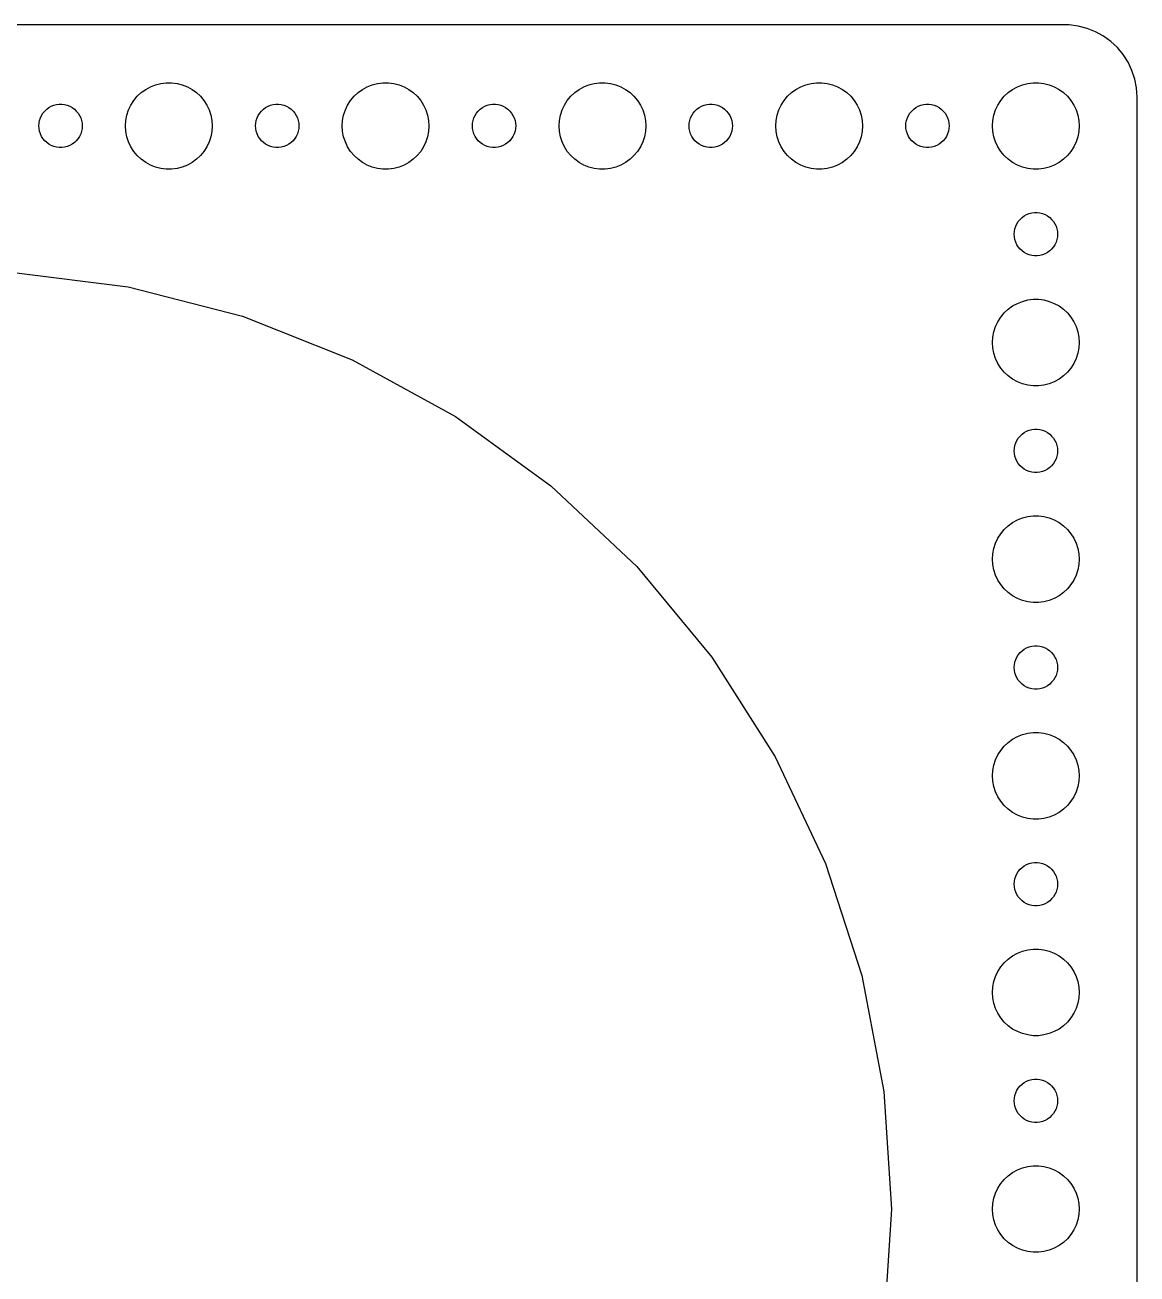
# Model space of a CAD drawing. Header units: metres. Extents: x -352 to 352, y -82 to 82.
# Drawn here: x 275 to 352, y -4.5 to 82 of the extents above; entities that cross this region are included whole.
import ezdxf

# ---------------------------------------------------------------- set-up
doc = ezdxf.new("R2010")
doc.units = ezdxf.units.M

msp = doc.modelspace()

# ---------------------------------------------------------------- linework, layer by layer
for p, q in [((347.314, 81.9901), (-347.314, 81.9901)), ((347.937, 81.9114), (347.314, 81.9901)), ((348.545, 81.7553), (347.937, 81.9114)), ((349.129, 81.5241), (348.545, 81.7553)), ((349.679, 81.2216), (349.129, 81.5241)), ((350.187, 80.8526), (349.679, 81.2216)), ((350.645, 80.4227), (350.187, 80.8526)), ((351.045, 79.9389), (350.645, 80.4227)), ((351.382, 79.4088), (351.045, 79.9389)), ((351.649, 78.8406), (351.382, 79.4088)), ((351.843, 78.2434), (351.649, 78.8406)), ((283.723, 77.7145), (284.073, 77.8532)), ((284.073, 77.8532), (284.438, 77.9469)), ((284.438, 77.9469), (284.812, 77.9941)), ((284.812, 77.9941), (285.188, 77.9941)), ((285.188, 77.9941), (285.562, 77.9469)), ((285.562, 77.9469), (285.927, 77.8532)), ((285.927, 77.8532), (286.277, 77.7145)), ((298.723, 77.7145), (299.073, 77.8532)), ((299.073, 77.8532), (299.438, 77.9469)), ((299.438, 77.9469), (299.812, 77.9941)), ((299.812, 77.9941), (300.188, 77.9941)), ((300.188, 77.9941), (300.562, 77.9469)), ((300.562, 77.9469), (300.927, 77.8532)), ((300.927, 77.8532), (301.277, 77.7145)), ((313.723, 77.7145), (314.073, 77.8532)), ((314.073, 77.8532), (314.438, 77.9469)), ((314.438, 77.9469), (314.812, 77.9941)), ((314.812, 77.9941), (315.188, 77.9941)), ((315.188, 77.9941), (315.562, 77.9469)), ((315.562, 77.9469), (315.927, 77.8532)), ((315.927, 77.8532), (316.277, 77.7145)), ((328.723, 77.7145), (329.073, 77.8532)), ((329.073, 77.8532), (329.438, 77.9469)), ((329.438, 77.9469), (329.812, 77.9941)), ((329.812, 77.9941), (330.188, 77.9941)), ((330.188, 77.9941), (330.562, 77.9469)), ((330.562, 77.9469), (330.927, 77.8532)), ((330.927, 77.8532), (331.277, 77.7145)), ((343.723, 77.7145), (344.073, 77.8532)), ((344.073, 77.8532), (344.438, 77.9469)), ((344.438, 77.9469), (344.812, 77.9941)), ((344.812, 77.9941), (345.188, 77.9941)), ((345.188, 77.9941), (345.562, 77.9469)), ((345.562, 77.9469), (345.927, 77.8532)), ((345.927, 77.8532), (346.277, 77.7145)), ((351.961, 77.6267), (351.843, 78.2434)), ((282.573, 76.7634), (282.813, 77.0536)), ((282.813, 77.0536), (283.088, 77.3115)), ((283.088, 77.3115), (283.393, 77.533)), ((283.393, 77.533), (283.723, 77.7145)), ((286.277, 77.7145), (286.607, 77.533)), ((286.607, 77.533), (286.912, 77.3115)), ((286.912, 77.3115), (287.187, 77.0536)), ((287.187, 77.0536), (287.427, 76.7634)), ((297.573, 76.7634), (297.813, 77.0536)), ((297.813, 77.0536), (298.088, 77.3115)), ((298.088, 77.3115), (298.393, 77.533)), ((298.393, 77.533), (298.723, 77.7145)), ((301.277, 77.7145), (301.607, 77.533)), ((301.607, 77.533), (301.912, 77.3115)), ((301.912, 77.3115), (302.187, 77.0536)), ((302.187, 77.0536), (302.427, 76.7634)), ((312.573, 76.7634), (312.813, 77.0536)), ((312.813, 77.0536), (313.088, 77.3115)), ((313.088, 77.3115), (313.393, 77.533)), ((313.393, 77.533), (313.723, 77.7145)), ((316.277, 77.7145), (316.607, 77.533)), ((316.607, 77.533), (316.912, 77.3115)), ((316.912, 77.3115), (317.187, 77.0536)), ((317.187, 77.0536), (317.427, 76.7634)), ((327.573, 76.7634), (327.813, 77.0536)), ((327.813, 77.0536), (328.088, 77.3115)), ((328.088, 77.3115), (328.393, 77.533)), ((328.393, 77.533), (328.723, 77.7145)), ((331.277, 77.7145), (331.607, 77.533)), ((331.607, 77.533), (331.912, 77.3115)), ((331.912, 77.3115), (332.187, 77.0536)), ((332.187, 77.0536), (332.427, 76.7634)), ((342.573, 76.7634), (342.813, 77.0536)), ((342.813, 77.0536), (343.088, 77.3115)), ((343.088, 77.3115), (343.393, 77.533)), ((343.393, 77.533), (343.723, 77.7145)), ((346.277, 77.7145), (346.607, 77.533)), ((346.607, 77.533), (346.912, 77.3115)), ((346.912, 77.3115), (347.187, 77.0536)), ((347.187, 77.0536), (347.427, 76.7634)), ((352, 77), (351.961, 77.6267)), ((352, -77), (352, 77)), ((276.407, 76.0268), (276.544, 76.1558)), ((276.544, 76.1558), (276.696, 76.2665)), ((276.696, 76.2665), (276.861, 76.3572)), ((276.861, 76.3572), (277.036, 76.4266)), ((277.036, 76.4266), (277.219, 76.4734)), ((277.219, 76.4734), (277.406, 76.497)), ((277.406, 76.497), (277.594, 76.497)), ((277.594, 76.497), (277.781, 76.4734)), ((277.781, 76.4734), (277.964, 76.4266)), ((277.964, 76.4266), (278.139, 76.3572)), ((278.139, 76.3572), (278.304, 76.2665)), ((278.304, 76.2665), (278.456, 76.1558)), ((278.456, 76.1558), (278.593, 76.0268)), ((282.211, 76.1044), (282.371, 76.4453)), ((282.371, 76.4453), (282.573, 76.7634)), ((287.427, 76.7634), (287.629, 76.4453)), ((287.629, 76.4453), (287.789, 76.1044)), ((291.407, 76.0268), (291.544, 76.1558)), ((291.544, 76.1558), (291.696, 76.2665)), ((291.696, 76.2665), (291.861, 76.3572)), ((291.861, 76.3572), (292.036, 76.4266)), ((292.036, 76.4266), (292.219, 76.4734)), ((292.219, 76.4734), (292.406, 76.497)), ((292.406, 76.497), (292.594, 76.497)), ((292.594, 76.497), (292.781, 76.4734)), ((292.781, 76.4734), (292.964, 76.4266)), ((292.964, 76.4266), (293.139, 76.3572)), ((293.139, 76.3572), (293.304, 76.2665)), ((293.304, 76.2665), (293.456, 76.1558)), ((293.456, 76.1558), (293.593, 76.0268)), ((297.211, 76.1044), (297.371, 76.4453)), ((297.371, 76.4453), (297.573, 76.7634)), ((302.427, 76.7634), (302.629, 76.4453)), ((302.629, 76.4453), (302.789, 76.1044)), ((306.407, 76.0268), (306.544, 76.1558)), ((306.544, 76.1558), (306.696, 76.2665)), ((306.696, 76.2665), (306.861, 76.3572)), ((306.861, 76.3572), (307.036, 76.4266)), ((307.036, 76.4266), (307.219, 76.4734)), ((307.219, 76.4734), (307.406, 76.497)), ((307.406, 76.497), (307.594, 76.497)), ((307.594, 76.497), (307.781, 76.4734)), ((307.781, 76.4734), (307.964, 76.4266)), ((307.964, 76.4266), (308.139, 76.3572)), ((308.139, 76.3572), (308.304, 76.2665)), ((308.304, 76.2665), (308.456, 76.1558)), ((308.456, 76.1558), (308.593, 76.0268)), ((312.211, 76.1044), (312.371, 76.4453)), ((312.371, 76.4453), (312.573, 76.7634)), ((317.427, 76.7634), (317.629, 76.4453)), ((317.629, 76.4453), (317.789, 76.1044)), ((321.407, 76.0268), (321.544, 76.1558)), ((321.544, 76.1558), (321.696, 76.2665)), ((321.696, 76.2665), (321.861, 76.3572)), ((321.861, 76.3572), (322.036, 76.4266)), ((322.036, 76.4266), (322.219, 76.4734)), ((322.219, 76.4734), (322.406, 76.497)), ((322.406, 76.497), (322.594, 76.497)), ((322.594, 76.497), (322.781, 76.4734)), ((322.781, 76.4734), (322.964, 76.4266)), ((322.964, 76.4266), (323.139, 76.3572)), ((323.139, 76.3572), (323.304, 76.2665)), ((323.304, 76.2665), (323.456, 76.1558)), ((323.456, 76.1558), (323.593, 76.0268)), ((327.211, 76.1044), (327.371, 76.4453)), ((327.371, 76.4453), (327.573, 76.7634)), ((332.427, 76.7634), (332.629, 76.4453)), ((332.629, 76.4453), (332.789, 76.1044)), ((336.407, 76.0268), (336.544, 76.1558)), ((336.544, 76.1558), (336.696, 76.2665)), ((336.696, 76.2665), (336.861, 76.3572)), ((336.861, 76.3572), (337.036, 76.4266)), ((337.036, 76.4266), (337.219, 76.4734)), ((337.219, 76.4734), (337.406, 76.497)), ((337.406, 76.497), (337.594, 76.497)), ((337.594, 76.497), (337.781, 76.4734)), ((337.781, 76.4734), (337.964, 76.4266)), ((337.964, 76.4266), (338.139, 76.3572)), ((338.139, 76.3572), (338.304, 76.2665)), ((338.304, 76.2665), (338.456, 76.1558)), ((338.456, 76.1558), (338.593, 76.0268)), ((342.211, 76.1044), (342.371, 76.4453)), ((342.371, 76.4453), (342.573, 76.7634)), ((347.427, 76.7634), (347.629, 76.4453)), ((347.629, 76.4453), (347.789, 76.1044)), ((276.012, 75.188), (276.047, 75.373)), ((276.047, 75.373), (276.105, 75.5522)), ((276.105, 75.5522), (276.186, 75.7226)), ((276.186, 75.7226), (276.286, 75.8817)), ((276.286, 75.8817), (276.407, 76.0268)), ((278.593, 76.0268), (278.714, 75.8817)), ((278.714, 75.8817), (278.814, 75.7226)), ((278.814, 75.7226), (278.895, 75.5522)), ((278.895, 75.5522), (278.953, 75.373)), ((278.953, 75.373), (278.988, 75.188)), ((282, 75), (282.024, 75.376)), ((282.024, 75.376), (282.094, 75.7461)), ((282.094, 75.7461), (282.211, 76.1044)), ((287.789, 76.1044), (287.906, 75.7461)), ((287.906, 75.7461), (287.976, 75.376)), ((287.976, 75.376), (288, 75)), ((291.012, 75.188), (291.047, 75.373)), ((291.047, 75.373), (291.105, 75.5522)), ((291.105, 75.5522), (291.186, 75.7226)), ((291.186, 75.7226), (291.286, 75.8817)), ((291.286, 75.8817), (291.407, 76.0268)), ((293.593, 76.0268), (293.714, 75.8817)), ((293.714, 75.8817), (293.814, 75.7226)), ((293.814, 75.7226), (293.895, 75.5522)), ((293.895, 75.5522), (293.953, 75.373)), ((293.953, 75.373), (293.988, 75.188)), ((297, 75), (297.024, 75.376)), ((297.024, 75.376), (297.094, 75.7461)), ((297.094, 75.7461), (297.211, 76.1044)), ((302.789, 76.1044), (302.906, 75.7461)), ((302.906, 75.7461), (302.976, 75.376)), ((302.976, 75.376), (303, 75)), ((306.012, 75.188), (306.047, 75.373)), ((306.047, 75.373), (306.105, 75.5522)), ((306.105, 75.5522), (306.186, 75.7226)), ((306.186, 75.7226), (306.286, 75.8817)), ((306.286, 75.8817), (306.407, 76.0268)), ((308.593, 76.0268), (308.714, 75.8817)), ((308.714, 75.8817), (308.814, 75.7226)), ((308.814, 75.7226), (308.895, 75.5522)), ((308.895, 75.5522), (308.953, 75.373)), ((308.953, 75.373), (308.988, 75.188)), ((312, 75), (312.024, 75.376)), ((312.024, 75.376), (312.094, 75.7461)), ((312.094, 75.7461), (312.211, 76.1044)), ((317.789, 76.1044), (317.906, 75.7461)), ((317.906, 75.7461), (317.976, 75.376)), ((317.976, 75.376), (318, 75)), ((321.012, 75.188), (321.047, 75.373)), ((321.047, 75.373), (321.105, 75.5522)), ((321.105, 75.5522), (321.186, 75.7226)), ((321.186, 75.7226), (321.286, 75.8817)), ((321.286, 75.8817), (321.407, 76.0268)), ((323.593, 76.0268), (323.714, 75.8817)), ((323.714, 75.8817), (323.814, 75.7226)), ((323.814, 75.7226), (323.895, 75.5522)), ((323.895, 75.5522), (323.953, 75.373)), ((323.953, 75.373), (323.988, 75.188)), ((327, 75), (327.024, 75.376)), ((327.024, 75.376), (327.094, 75.7461)), ((327.094, 75.7461), (327.211, 76.1044)), ((332.789, 76.1044), (332.906, 75.7461)), ((332.906, 75.7461), (332.976, 75.376)), ((332.976, 75.376), (333, 75)), ((336.012, 75.188), (336.047, 75.373)), ((336.047, 75.373), (336.105, 75.5522)), ((336.105, 75.5522), (336.186, 75.7226)), ((336.186, 75.7226), (336.286, 75.8817)), ((336.286, 75.8817), (336.407, 76.0268)), ((338.593, 76.0268), (338.714, 75.8817)), ((338.714, 75.8817), (338.814, 75.7226)), ((338.814, 75.7226), (338.895, 75.5522)), ((338.895, 75.5522), (338.953, 75.373)), ((338.953, 75.373), (338.988, 75.188)), ((342, 75), (342.024, 75.376)), ((342.024, 75.376), (342.094, 75.7461)), ((342.094, 75.7461), (342.211, 76.1044)), ((347.789, 76.1044), (347.906, 75.7461)), ((347.906, 75.7461), (347.976, 75.376)), ((347.976, 75.376), (348, 75)), ((276, 75), (276.012, 75.188)), ((276.012, 74.812), (276, 75)), ((276.047, 74.627), (276.012, 74.812)), ((276.105, 74.4478), (276.047, 74.627)), ((276.186, 74.2774), (276.105, 74.4478)), ((278.895, 74.4478), (278.814, 74.2774)), ((278.953, 74.627), (278.895, 74.4478)), ((278.988, 74.812), (278.953, 74.627)), ((278.988, 75.188), (279, 75)), ((279, 75), (278.988, 74.812)), ((282.024, 74.624), (282, 75)), ((282.094, 74.2539), (282.024, 74.624)), ((287.976, 74.624), (287.906, 74.2539)), ((288, 75), (287.976, 74.624)), ((291, 75), (291.012, 75.188)), ((291.012, 74.812), (291, 75)), ((291.047, 74.627), (291.012, 74.812)), ((291.105, 74.4478), (291.047, 74.627)), ((291.186, 74.2774), (291.105, 74.4478)), ((293.895, 74.4478), (293.814, 74.2774)), ((293.953, 74.627), (293.895, 74.4478)), ((293.988, 74.812), (293.953, 74.627)), ((293.988, 75.188), (294, 75)), ((294, 75), (293.988, 74.812)), ((297.024, 74.624), (297, 75)), ((297.094, 74.2539), (297.024, 74.624)), ((302.976, 74.624), (302.906, 74.2539)), ((303, 75), (302.976, 74.624)), ((306, 75), (306.012, 75.188)), ((306.012, 74.812), (306, 75)), ((306.047, 74.627), (306.012, 74.812)), ((306.105, 74.4478), (306.047, 74.627)), ((306.186, 74.2774), (306.105, 74.4478)), ((308.895, 74.4478), (308.814, 74.2774)), ((308.953, 74.627), (308.895, 74.4478)), ((308.988, 74.812), (308.953, 74.627)), ((308.988, 75.188), (309, 75)), ((309, 75), (308.988, 74.812)), ((312.024, 74.624), (312, 75)), ((312.094, 74.2539), (312.024, 74.624)), ((317.976, 74.624), (317.906, 74.2539)), ((318, 75), (317.976, 74.624)), ((321, 75), (321.012, 75.188)), ((321.012, 74.812), (321, 75)), ((321.047, 74.627), (321.012, 74.812)), ((321.105, 74.4478), (321.047, 74.627)), ((321.186, 74.2774), (321.105, 74.4478)), ((323.895, 74.4478), (323.814, 74.2774)), ((323.953, 74.627), (323.895, 74.4478)), ((323.988, 74.812), (323.953, 74.627)), ((323.988, 75.188), (324, 75)), ((324, 75), (323.988, 74.812)), ((327.024, 74.624), (327, 75)), ((327.094, 74.2539), (327.024, 74.624)), ((332.976, 74.624), (332.906, 74.2539)), ((333, 75), (332.976, 74.624)), ((336, 75), (336.012, 75.188)), ((336.012, 74.812), (336, 75)), ((336.047, 74.627), (336.012, 74.812)), ((336.105, 74.4478), (336.047, 74.627)), ((336.186, 74.2774), (336.105, 74.4478)), ((338.895, 74.4478), (338.814, 74.2774)), ((338.953, 74.627), (338.895, 74.4478)), ((338.988, 74.812), (338.953, 74.627)), ((338.988, 75.188), (339, 75)), ((339, 75), (338.988, 74.812)), ((342.024, 74.624), (342, 75)), ((342.094, 74.2539), (342.024, 74.624)), ((347.976, 74.624), (347.906, 74.2539)), ((348, 75), (347.976, 74.624)), ((276.286, 74.1183), (276.186, 74.2774)), ((276.407, 73.9732), (276.286, 74.1183)), ((276.544, 73.8442), (276.407, 73.9732)), ((276.696, 73.7335), (276.544, 73.8442)), ((276.861, 73.6428), (276.696, 73.7335)), ((277.036, 73.5734), (276.861, 73.6428)), ((277.219, 73.5266), (277.036, 73.5734)), ((277.406, 73.503), (277.219, 73.5266)), ((277.781, 73.5266), (277.594, 73.503)), ((277.964, 73.5734), (277.781, 73.5266)), ((278.139, 73.6428), (277.964, 73.5734)), ((278.304, 73.7335), (278.139, 73.6428)), ((278.456, 73.8442), (278.304, 73.7335)), ((278.593, 73.9732), (278.456, 73.8442)), ((278.714, 74.1183), (278.593, 73.9732)), ((278.814, 74.2774), (278.714, 74.1183)), ((282.211, 73.8956), (282.094, 74.2539)), ((282.371, 73.5547), (282.211, 73.8956)), ((282.573, 73.2366), (282.371, 73.5547)), ((287.629, 73.5547), (287.427, 73.2366)), ((287.789, 73.8956), (287.629, 73.5547)), ((287.906, 74.2539), (287.789, 73.8956)), ((291.286, 74.1183), (291.186, 74.2774)), ((291.407, 73.9732), (291.286, 74.1183)), ((291.544, 73.8442), (291.407, 73.9732)), ((291.696, 73.7335), (291.544, 73.8442)), ((291.861, 73.6428), (291.696, 73.7335)), ((292.036, 73.5734), (291.861, 73.6428)), ((292.219, 73.5266), (292.036, 73.5734)), ((292.406, 73.503), (292.219, 73.5266)), ((292.781, 73.5266), (292.594, 73.503)), ((292.964, 73.5734), (292.781, 73.5266)), ((293.139, 73.6428), (292.964, 73.5734)), ((293.304, 73.7335), (293.139, 73.6428)), ((293.456, 73.8442), (293.304, 73.7335)), ((293.593, 73.9732), (293.456, 73.8442)), ((293.714, 74.1183), (293.593, 73.9732)), ((293.814, 74.2774), (293.714, 74.1183)), ((297.211, 73.8956), (297.094, 74.2539)), ((297.371, 73.5547), (297.211, 73.8956)), ((297.573, 73.2366), (297.371, 73.5547)), ((302.629, 73.5547), (302.427, 73.2366)), ((302.789, 73.8956), (302.629, 73.5547)), ((302.906, 74.2539), (302.789, 73.8956)), ((306.286, 74.1183), (306.186, 74.2774)), ((306.407, 73.9732), (306.286, 74.1183)), ((306.544, 73.8442), (306.407, 73.9732)), ((306.696, 73.7335), (306.544, 73.8442)), ((306.861, 73.6428), (306.696, 73.7335)), ((307.036, 73.5734), (306.861, 73.6428)), ((307.219, 73.5266), (307.036, 73.5734)), ((307.406, 73.503), (307.219, 73.5266)), ((307.781, 73.5266), (307.594, 73.503)), ((307.964, 73.5734), (307.781, 73.5266)), ((308.139, 73.6428), (307.964, 73.5734)), ((308.304, 73.7335), (308.139, 73.6428)), ((308.456, 73.8442), (308.304, 73.7335)), ((308.593, 73.9732), (308.456, 73.8442)), ((308.714, 74.1183), (308.593, 73.9732)), ((308.814, 74.2774), (308.714, 74.1183)), ((312.211, 73.8956), (312.094, 74.2539)), ((312.371, 73.5547), (312.211, 73.8956)), ((312.573, 73.2366), (312.371, 73.5547)), ((317.629, 73.5547), (317.427, 73.2366)), ((317.789, 73.8956), (317.629, 73.5547)), ((317.906, 74.2539), (317.789, 73.8956)), ((321.286, 74.1183), (321.186, 74.2774)), ((321.407, 73.9732), (321.286, 74.1183)), ((321.544, 73.8442), (321.407, 73.9732)), ((321.696, 73.7335), (321.544, 73.8442)), ((321.861, 73.6428), (321.696, 73.7335)), ((322.036, 73.5734), (321.861, 73.6428)), ((322.219, 73.5266), (322.036, 73.5734)), ((322.406, 73.503), (322.219, 73.5266)), ((322.781, 73.5266), (322.594, 73.503)), ((322.964, 73.5734), (322.781, 73.5266)), ((323.139, 73.6428), (322.964, 73.5734)), ((323.304, 73.7335), (323.139, 73.6428)), ((323.456, 73.8442), (323.304, 73.7335)), ((323.593, 73.9732), (323.456, 73.8442)), ((323.714, 74.1183), (323.593, 73.9732)), ((323.814, 74.2774), (323.714, 74.1183)), ((327.211, 73.8956), (327.094, 74.2539)), ((327.371, 73.5547), (327.211, 73.8956)), ((327.573, 73.2366), (327.371, 73.5547)), ((332.629, 73.5547), (332.427, 73.2366)), ((332.789, 73.8956), (332.629, 73.5547)), ((332.906, 74.2539), (332.789, 73.8956)), ((336.286, 74.1183), (336.186, 74.2774)), ((336.407, 73.9732), (336.286, 74.1183)), ((336.544, 73.8442), (336.407, 73.9732)), ((336.696, 73.7335), (336.544, 73.8442)), ((336.861, 73.6428), (336.696, 73.7335)), ((337.036, 73.5734), (336.861, 73.6428)), ((337.219, 73.5266), (337.036, 73.5734)), ((337.406, 73.503), (337.219, 73.5266)), ((337.781, 73.5266), (337.594, 73.503)), ((337.964, 73.5734), (337.781, 73.5266)), ((338.139, 73.6428), (337.964, 73.5734)), ((338.304, 73.7335), (338.139, 73.6428)), ((338.456, 73.8442), (338.304, 73.7335)), ((338.593, 73.9732), (338.456, 73.8442)), ((338.714, 74.1183), (338.593, 73.9732)), ((338.814, 74.2774), (338.714, 74.1183)), ((342.211, 73.8956), (342.094, 74.2539)), ((342.371, 73.5547), (342.211, 73.8956)), ((342.573, 73.2366), (342.371, 73.5547)), ((347.629, 73.5547), (347.427, 73.2366)), ((347.789, 73.8956), (347.629, 73.5547)), ((347.906, 74.2539), (347.789, 73.8956)), ((277.594, 73.503), (277.406, 73.503)), ((282.813, 72.9464), (282.573, 73.2366)), ((283.088, 72.6885), (282.813, 72.9464)), ((283.393, 72.467), (283.088, 72.6885)), ((286.912, 72.6885), (286.607, 72.467)), ((287.187, 72.9464), (286.912, 72.6885)), ((287.427, 73.2366), (287.187, 72.9464)), ((292.594, 73.503), (292.406, 73.503)), ((297.813, 72.9464), (297.573, 73.2366)), ((298.088, 72.6885), (297.813, 72.9464)), ((298.393, 72.467), (298.088, 72.6885)), ((301.912, 72.6885), (301.607, 72.467)), ((302.187, 72.9464), (301.912, 72.6885)), ((302.427, 73.2366), (302.187, 72.9464)), ((307.594, 73.503), (307.406, 73.503)), ((312.813, 72.9464), (312.573, 73.2366)), ((313.088, 72.6885), (312.813, 72.9464)), ((313.393, 72.467), (313.088, 72.6885)), ((316.912, 72.6885), (316.607, 72.467)), ((317.187, 72.9464), (316.912, 72.6885)), ((317.427, 73.2366), (317.187, 72.9464)), ((322.594, 73.503), (322.406, 73.503)), ((327.813, 72.9464), (327.573, 73.2366)), ((328.088, 72.6885), (327.813, 72.9464)), ((328.393, 72.467), (328.088, 72.6885)), ((331.912, 72.6885), (331.607, 72.467)), ((332.187, 72.9464), (331.912, 72.6885)), ((332.427, 73.2366), (332.187, 72.9464)), ((337.594, 73.503), (337.406, 73.503)), ((342.813, 72.9464), (342.573, 73.2366)), ((343.088, 72.6885), (342.813, 72.9464)), ((343.393, 72.467), (343.088, 72.6885)), ((346.912, 72.6885), (346.607, 72.467)), ((347.187, 72.9464), (346.912, 72.6885)), ((347.427, 73.2366), (347.187, 72.9464)), ((283.723, 72.2855), (283.393, 72.467)), ((284.073, 72.1468), (283.723, 72.2855)), ((284.438, 72.0531), (284.073, 72.1468)), ((284.812, 72.0059), (284.438, 72.0531)), ((285.188, 72.0059), (284.812, 72.0059)), ((285.562, 72.0531), (285.188, 72.0059)), ((285.927, 72.1468), (285.562, 72.0531)), ((286.277, 72.2855), (285.927, 72.1468)), ((286.607, 72.467), (286.277, 72.2855)), ((298.723, 72.2855), (298.393, 72.467)), ((299.073, 72.1468), (298.723, 72.2855)), ((299.438, 72.0531), (299.073, 72.1468)), ((299.812, 72.0059), (299.438, 72.0531)), ((300.188, 72.0059), (299.812, 72.0059)), ((300.562, 72.0531), (300.188, 72.0059)), ((300.927, 72.1468), (300.562, 72.0531)), ((301.277, 72.2855), (300.927, 72.1468)), ((301.607, 72.467), (301.277, 72.2855)), ((313.723, 72.2855), (313.393, 72.467)), ((314.073, 72.1468), (313.723, 72.2855)), ((314.438, 72.0531), (314.073, 72.1468)), ((314.812, 72.0059), (314.438, 72.0531)), ((315.188, 72.0059), (314.812, 72.0059)), ((315.562, 72.0531), (315.188, 72.0059)), ((315.927, 72.1468), (315.562, 72.0531)), ((316.277, 72.2855), (315.927, 72.1468)), ((316.607, 72.467), (316.277, 72.2855)), ((328.723, 72.2855), (328.393, 72.467)), ((329.073, 72.1468), (328.723, 72.2855)), ((329.438, 72.0531), (329.073, 72.1468)), ((329.812, 72.0059), (329.438, 72.0531)), ((330.188, 72.0059), (329.812, 72.0059)), ((330.562, 72.0531), (330.188, 72.0059)), ((330.927, 72.1468), (330.562, 72.0531)), ((331.277, 72.2855), (330.927, 72.1468)), ((331.607, 72.467), (331.277, 72.2855)), ((343.723, 72.2855), (343.393, 72.467)), ((344.073, 72.1468), (343.723, 72.2855)), ((344.438, 72.0531), (344.073, 72.1468)), ((344.812, 72.0059), (344.438, 72.0531)), ((345.188, 72.0059), (344.812, 72.0059)), ((345.562, 72.0531), (345.188, 72.0059)), ((345.927, 72.1468), (345.562, 72.0531)), ((346.277, 72.2855), (345.927, 72.1468)), ((346.607, 72.467), (346.277, 72.2855)), ((343.686, 68.2226), (343.786, 68.3817)), ((343.786, 68.3817), (343.907, 68.5268)), ((343.907, 68.5268), (344.044, 68.6558)), ((344.044, 68.6558), (344.196, 68.7665)), ((344.196, 68.7665), (344.361, 68.8572)), ((344.361, 68.8572), (344.536, 68.9266)), ((344.536, 68.9266), (344.719, 68.9734)), ((344.719, 68.9734), (344.906, 68.997)), ((344.906, 68.997), (345.094, 68.997)), ((345.094, 68.997), (345.281, 68.9734)), ((345.281, 68.9734), (345.464, 68.9266)), ((345.464, 68.9266), (345.639, 68.8572)), ((345.639, 68.8572), (345.804, 68.7665)), ((345.804, 68.7665), (345.956, 68.6558)), ((345.956, 68.6558), (346.093, 68.5268)), ((346.093, 68.5268), (346.214, 68.3817)), ((346.214, 68.3817), (346.314, 68.2226)), ((343.5, 67.5), (343.512, 67.688)), ((343.512, 67.312), (343.5, 67.5)), ((343.512, 67.688), (343.547, 67.873)), ((343.547, 67.873), (343.605, 68.0522)), ((343.605, 68.0522), (343.686, 68.2226)), ((346.314, 68.2226), (346.395, 68.0522)), ((346.395, 68.0522), (346.453, 67.873)), ((346.453, 67.873), (346.488, 67.688)), ((346.488, 67.688), (346.5, 67.5)), ((346.5, 67.5), (346.488, 67.312)), ((343.547, 67.127), (343.512, 67.312)), ((343.605, 66.9478), (343.547, 67.127)), ((343.686, 66.7774), (343.605, 66.9478)), ((343.786, 66.6183), (343.686, 66.7774)), ((343.907, 66.4732), (343.786, 66.6183)), ((346.214, 66.6183), (346.093, 66.4732)), ((346.314, 66.7774), (346.214, 66.6183)), ((346.395, 66.9478), (346.314, 66.7774)), ((346.453, 67.127), (346.395, 66.9478)), ((346.488, 67.312), (346.453, 67.127)), ((344.044, 66.3442), (343.907, 66.4732)), ((344.196, 66.2335), (344.044, 66.3442)), ((344.361, 66.1428), (344.196, 66.2335)), ((344.536, 66.0734), (344.361, 66.1428)), ((344.719, 66.0266), (344.536, 66.0734)), ((344.906, 66.003), (344.719, 66.0266)), ((345.094, 66.003), (344.906, 66.003)), ((345.281, 66.0266), (345.094, 66.003)), ((345.464, 66.0734), (345.281, 66.0266)), ((345.639, 66.1428), (345.464, 66.0734)), ((345.804, 66.2335), (345.639, 66.1428)), ((345.956, 66.3442), (345.804, 66.2335)), ((346.093, 66.4732), (345.956, 66.3442)), ((274.081, 64.8717), (282.18, 63.8487)), ((282.18, 63.8487), (290.086, 61.8187)), ((342.813, 62.0536), (343.088, 62.3115)), ((343.088, 62.3115), (343.393, 62.533)), ((343.393, 62.533), (343.723, 62.7145)), ((343.723, 62.7145), (344.073, 62.8532)), ((344.073, 62.8532), (344.438, 62.9469)), ((344.438, 62.9469), (344.812, 62.9941)), ((344.812, 62.9941), (345.188, 62.9941)), ((345.188, 62.9941), (345.562, 62.9469)), ((345.562, 62.9469), (345.927, 62.8532)), ((345.927, 62.8532), (346.277, 62.7145)), ((346.277, 62.7145), (346.607, 62.533)), ((346.607, 62.533), (346.912, 62.3115)), ((346.912, 62.3115), (347.187, 62.0536)), ((290.086, 61.8187), (297.676, 58.8138)), ((342.211, 61.1044), (342.371, 61.4453)), ((342.371, 61.4453), (342.573, 61.7634)), ((342.573, 61.7634), (342.813, 62.0536)), ((347.187, 62.0536), (347.427, 61.7634)), ((347.427, 61.7634), (347.629, 61.4453)), ((347.629, 61.4453), (347.789, 61.1044)), ((342.024, 60.376), (342.094, 60.7461)), ((342.094, 60.7461), (342.211, 61.1044)), ((347.789, 61.1044), (347.906, 60.7461)), ((347.906, 60.7461), (347.976, 60.376)), ((342, 60), (342.024, 60.376)), ((342.024, 59.624), (342, 60)), ((347.976, 60.376), (348, 60)), ((348, 60), (347.976, 59.624)), ((297.676, 58.8138), (304.829, 54.8813)), ((342.094, 59.2539), (342.024, 59.624)), ((342.211, 58.8956), (342.094, 59.2539)), ((342.371, 58.5547), (342.211, 58.8956)), ((347.789, 58.8956), (347.629, 58.5547)), ((347.906, 59.2539), (347.789, 58.8956)), ((347.976, 59.624), (347.906, 59.2539)), ((342.573, 58.2366), (342.371, 58.5547)), ((342.813, 57.9464), (342.573, 58.2366)), ((347.427, 58.2366), (347.187, 57.9464)), ((347.629, 58.5547), (347.427, 58.2366)), ((343.088, 57.6885), (342.813, 57.9464)), ((343.393, 57.467), (343.088, 57.6885)), ((343.723, 57.2855), (343.393, 57.467)), ((344.073, 57.1468), (343.723, 57.2855)), ((344.438, 57.0531), (344.073, 57.1468)), ((345.927, 57.1468), (345.562, 57.0531)), ((346.277, 57.2855), (345.927, 57.1468)), ((346.607, 57.467), (346.277, 57.2855)), ((346.912, 57.6885), (346.607, 57.467)), ((347.187, 57.9464), (346.912, 57.6885)), ((344.812, 57.0059), (344.438, 57.0531)), ((345.188, 57.0059), (344.812, 57.0059)), ((345.562, 57.0531), (345.188, 57.0059)), ((304.829, 54.8813), (311.433, 50.0834)), ((343.907, 53.5268), (344.044, 53.6558)), ((344.044, 53.6558), (344.196, 53.7665)), ((344.196, 53.7665), (344.361, 53.8572)), ((344.361, 53.8572), (344.536, 53.9266)), ((344.536, 53.9266), (344.719, 53.9734)), ((344.719, 53.9734), (344.906, 53.997)), ((344.906, 53.997), (345.094, 53.997)), ((345.094, 53.997), (345.281, 53.9734)), ((345.281, 53.9734), (345.464, 53.9266)), ((345.464, 53.9266), (345.639, 53.8572)), ((345.639, 53.8572), (345.804, 53.7665)), ((345.804, 53.7665), (345.956, 53.6558)), ((345.956, 53.6558), (346.093, 53.5268)), ((343.512, 52.688), (343.547, 52.873)), ((343.547, 52.873), (343.605, 53.0522)), ((343.605, 53.0522), (343.686, 53.2226)), ((343.686, 53.2226), (343.786, 53.3817)), ((343.786, 53.3817), (343.907, 53.5268)), ((346.093, 53.5268), (346.214, 53.3817)), ((346.214, 53.3817), (346.314, 53.2226)), ((346.314, 53.2226), (346.395, 53.0522)), ((346.395, 53.0522), (346.453, 52.873)), ((346.453, 52.873), (346.488, 52.688)), ((343.5, 52.5), (343.512, 52.688)), ((343.512, 52.312), (343.5, 52.5)), ((343.547, 52.127), (343.512, 52.312)), ((343.605, 51.9478), (343.547, 52.127)), ((343.686, 51.7774), (343.605, 51.9478)), ((346.395, 51.9478), (346.314, 51.7774)), ((346.453, 52.127), (346.395, 51.9478)), ((346.488, 52.312), (346.453, 52.127)), ((346.488, 52.688), (346.5, 52.5)), ((346.5, 52.5), (346.488, 52.312)), ((343.786, 51.6183), (343.686, 51.7774)), ((343.907, 51.4732), (343.786, 51.6183)), ((344.044, 51.3442), (343.907, 51.4732)), ((344.196, 51.2335), (344.044, 51.3442)), ((344.361, 51.1428), (344.196, 51.2335)), ((344.536, 51.0734), (344.361, 51.1428)), ((344.719, 51.0266), (344.536, 51.0734)), ((345.464, 51.0734), (345.281, 51.0266)), ((345.639, 51.1428), (345.464, 51.0734)), ((345.804, 51.2335), (345.639, 51.1428)), ((345.956, 51.3442), (345.804, 51.2335)), ((346.093, 51.4732), (345.956, 51.3442)), ((346.214, 51.6183), (346.093, 51.4732)), ((346.314, 51.7774), (346.214, 51.6183)), ((344.906, 51.003), (344.719, 51.0266)), ((345.094, 51.003), (344.906, 51.003)), ((345.281, 51.0266), (345.094, 51.003)), ((311.433, 50.0834), (317.383, 44.4956)), ((343.393, 47.533), (343.723, 47.7145)), ((343.723, 47.7145), (344.073, 47.8532)), ((344.073, 47.8532), (344.438, 47.9469)), ((344.438, 47.9469), (344.812, 47.9941)), ((344.812, 47.9941), (345.188, 47.9941)), ((345.188, 47.9941), (345.562, 47.9469)), ((345.562, 47.9469), (345.927, 47.8532)), ((345.927, 47.8532), (346.277, 47.7145)), ((346.277, 47.7145), (346.607, 47.533)), ((342.371, 46.4453), (342.573, 46.7634)), ((342.573, 46.7634), (342.813, 47.0536)), ((342.813, 47.0536), (343.088, 47.3115)), ((343.088, 47.3115), (343.393, 47.533)), ((346.607, 47.533), (346.912, 47.3115)), ((346.912, 47.3115), (347.187, 47.0536)), ((347.187, 47.0536), (347.427, 46.7634)), ((347.427, 46.7634), (347.629, 46.4453)), ((342.094, 45.7461), (342.211, 46.1044)), ((342.211, 46.1044), (342.371, 46.4453)), ((347.629, 46.4453), (347.789, 46.1044)), ((347.789, 46.1044), (347.906, 45.7461)), ((342, 45), (342.024, 45.376)), ((342.024, 44.624), (342, 45)), ((342.024, 45.376), (342.094, 45.7461)), ((347.906, 45.7461), (347.976, 45.376)), ((347.976, 45.376), (348, 45)), ((348, 45), (347.976, 44.624)), ((317.383, 44.4956), (322.586, 38.206)), ((342.094, 44.2539), (342.024, 44.624)), ((342.211, 43.8956), (342.094, 44.2539)), ((347.906, 44.2539), (347.789, 43.8956)), ((347.976, 44.624), (347.906, 44.2539)), ((342.371, 43.5547), (342.211, 43.8956)), ((342.573, 43.2366), (342.371, 43.5547)), ((347.629, 43.5547), (347.427, 43.2366)), ((347.789, 43.8956), (347.629, 43.5547)), ((342.813, 42.9464), (342.573, 43.2366)), ((343.088, 42.6885), (342.813, 42.9464)), ((343.393, 42.467), (343.088, 42.6885)), ((343.723, 42.2855), (343.393, 42.467)), ((346.607, 42.467), (346.277, 42.2855)), ((346.912, 42.6885), (346.607, 42.467)), ((347.187, 42.9464), (346.912, 42.6885)), ((347.427, 43.2366), (347.187, 42.9464)), ((344.073, 42.1468), (343.723, 42.2855)), ((344.438, 42.0531), (344.073, 42.1468)), ((344.812, 42.0059), (344.438, 42.0531)), ((345.188, 42.0059), (344.812, 42.0059)), ((345.562, 42.0531), (345.188, 42.0059)), ((345.927, 42.1468), (345.562, 42.0531)), ((346.277, 42.2855), (345.927, 42.1468)), ((344.361, 38.8572), (344.536, 38.9266)), ((344.536, 38.9266), (344.719, 38.9734)), ((344.719, 38.9734), (344.906, 38.997)), ((344.906, 38.997), (345.094, 38.997)), ((345.094, 38.997), (345.281, 38.9734)), ((345.281, 38.9734), (345.464, 38.9266)), ((345.464, 38.9266), (345.639, 38.8572)), ((322.586, 38.206), (326.96, 31.314)), ((343.605, 38.0522), (343.686, 38.2226)), ((343.686, 38.2226), (343.786, 38.3817)), ((343.786, 38.3817), (343.907, 38.5268)), ((343.907, 38.5268), (344.044, 38.6558)), ((344.044, 38.6558), (344.196, 38.7665)), ((344.196, 38.7665), (344.361, 38.8572)), ((345.639, 38.8572), (345.804, 38.7665)), ((345.804, 38.7665), (345.956, 38.6558)), ((345.956, 38.6558), (346.093, 38.5268)), ((346.093, 38.5268), (346.214, 38.3817)), ((346.214, 38.3817), (346.314, 38.2226)), ((346.314, 38.2226), (346.395, 38.0522)), ((343.5, 37.5), (343.512, 37.688)), ((343.512, 37.312), (343.5, 37.5)), ((343.512, 37.688), (343.547, 37.873)), ((343.547, 37.127), (343.512, 37.312)), ((343.547, 37.873), (343.605, 38.0522)), ((346.395, 38.0522), (346.453, 37.873)), ((346.453, 37.873), (346.488, 37.688)), ((346.488, 37.312), (346.453, 37.127)), ((346.488, 37.688), (346.5, 37.5)), ((346.5, 37.5), (346.488, 37.312)), ((343.605, 36.9478), (343.547, 37.127)), ((343.686, 36.7774), (343.605, 36.9478)), ((343.786, 36.6183), (343.686, 36.7774)), ((343.907, 36.4732), (343.786, 36.6183)), ((344.044, 36.3442), (343.907, 36.4732)), ((344.196, 36.2335), (344.044, 36.3442)), ((345.956, 36.3442), (345.804, 36.2335)), ((346.093, 36.4732), (345.956, 36.3442)), ((346.214, 36.6183), (346.093, 36.4732)), ((346.314, 36.7774), (346.214, 36.6183)), ((346.395, 36.9478), (346.314, 36.7774)), ((346.453, 37.127), (346.395, 36.9478)), ((344.361, 36.1428), (344.196, 36.2335)), ((344.536, 36.0734), (344.361, 36.1428)), ((344.719, 36.0266), (344.536, 36.0734)), ((344.906, 36.003), (344.719, 36.0266)), ((345.094, 36.003), (344.906, 36.003)), ((345.281, 36.0266), (345.094, 36.003)), ((345.464, 36.0734), (345.281, 36.0266)), ((345.639, 36.1428), (345.464, 36.0734)), ((345.804, 36.2335), (345.639, 36.1428)), ((344.073, 32.8532), (344.438, 32.9469)), ((344.438, 32.9469), (344.812, 32.9941)), ((344.812, 32.9941), (345.188, 32.9941)), ((345.188, 32.9941), (345.562, 32.9469)), ((345.562, 32.9469), (345.927, 32.8532)), ((342.573, 31.7634), (342.813, 32.0536)), ((342.813, 32.0536), (343.088, 32.3115)), ((343.088, 32.3115), (343.393, 32.533)), ((343.393, 32.533), (343.723, 32.7145)), ((343.723, 32.7145), (344.073, 32.8532)), ((345.927, 32.8532), (346.277, 32.7145)), ((346.277, 32.7145), (346.607, 32.533)), ((346.607, 32.533), (346.912, 32.3115)), ((346.912, 32.3115), (347.187, 32.0536)), ((347.187, 32.0536), (347.427, 31.7634)), ((326.96, 31.314), (330.435, 23.9281)), ((342.211, 31.1044), (342.371, 31.4453)), ((342.371, 31.4453), (342.573, 31.7634)), ((347.427, 31.7634), (347.629, 31.4453)), ((347.629, 31.4453), (347.789, 31.1044)), ((342, 30), (342.024, 30.376)), ((342.024, 30.376), (342.094, 30.7461)), ((342.094, 30.7461), (342.211, 31.1044)), ((347.789, 31.1044), (347.906, 30.7461)), ((347.906, 30.7461), (347.976, 30.376)), ((347.976, 30.376), (348, 30)), ((342.024, 29.624), (342, 30)), ((342.094, 29.2539), (342.024, 29.624)), ((347.976, 29.624), (347.906, 29.2539)), ((348, 30), (347.976, 29.624)), ((342.211, 28.8956), (342.094, 29.2539)), ((342.371, 28.5547), (342.211, 28.8956)), ((342.573, 28.2366), (342.371, 28.5547)), ((347.629, 28.5547), (347.427, 28.2366)), ((347.789, 28.8956), (347.629, 28.5547)), ((347.906, 29.2539), (347.789, 28.8956)), ((342.813, 27.9464), (342.573, 28.2366)), ((343.088, 27.6884), (342.813, 27.9464)), ((343.393, 27.467), (343.088, 27.6884)), ((346.912, 27.6884), (346.607, 27.467)), ((347.187, 27.9464), (346.912, 27.6884)), ((347.427, 28.2366), (347.187, 27.9464)), ((343.723, 27.2855), (343.393, 27.467)), ((344.073, 27.1468), (343.723, 27.2855)), ((344.438, 27.0531), (344.073, 27.1468)), ((344.812, 27.0059), (344.438, 27.0531)), ((345.188, 27.0059), (344.812, 27.0059)), ((345.562, 27.0531), (345.188, 27.0059)), ((345.927, 27.1468), (345.562, 27.0531)), ((346.277, 27.2855), (345.927, 27.1468)), ((346.607, 27.467), (346.277, 27.2855)), ((330.435, 23.9281), (332.958, 16.1648)), ((343.686, 23.2226), (343.786, 23.3817)), ((343.786, 23.3817), (343.907, 23.5268)), ((343.907, 23.5268), (344.044, 23.6558)), ((344.044, 23.6558), (344.196, 23.7665)), ((344.196, 23.7665), (344.361, 23.8572)), ((344.361, 23.8572), (344.536, 23.9266)), ((344.536, 23.9266), (344.719, 23.9734)), ((344.719, 23.9734), (344.906, 23.997)), ((344.906, 23.997), (345.094, 23.997)), ((345.094, 23.997), (345.281, 23.9734)), ((345.281, 23.9734), (345.464, 23.9266)), ((345.464, 23.9266), (345.639, 23.8572)), ((345.639, 23.8572), (345.804, 23.7665)), ((345.804, 23.7665), (345.956, 23.6558)), ((345.956, 23.6558), (346.093, 23.5268)), ((346.093, 23.5268), (346.214, 23.3817)), ((346.214, 23.3817), (346.314, 23.2226)), ((343.5, 22.5), (343.512, 22.688)), ((343.512, 22.312), (343.5, 22.5)), ((343.512, 22.688), (343.547, 22.873)), ((343.547, 22.873), (343.605, 23.0522)), ((343.605, 23.0522), (343.686, 23.2226)), ((346.314, 23.2226), (346.395, 23.0522)), ((346.395, 23.0522), (346.453, 22.873)), ((346.453, 22.873), (346.488, 22.688)), ((346.488, 22.688), (346.5, 22.5)), ((346.5, 22.5), (346.488, 22.312)), ((343.547, 22.127), (343.512, 22.312)), ((343.605, 21.9478), (343.547, 22.127)), ((343.686, 21.7774), (343.605, 21.9478)), ((343.786, 21.6183), (343.686, 21.7774)), ((346.314, 21.7774), (346.214, 21.6183)), ((346.395, 21.9478), (346.314, 21.7774)), ((346.453, 22.127), (346.395, 21.9478)), ((346.488, 22.312), (346.453, 22.127)), ((343.907, 21.4732), (343.786, 21.6183)), ((344.044, 21.3442), (343.907, 21.4732)), ((344.196, 21.2335), (344.044, 21.3442)), ((344.361, 21.1427), (344.196, 21.2335)), ((344.536, 21.0734), (344.361, 21.1427)), ((344.719, 21.0266), (344.536, 21.0734)), ((344.906, 21.003), (344.719, 21.0266)), ((345.094, 21.003), (344.906, 21.003)), ((345.281, 21.0266), (345.094, 21.003)), ((345.464, 21.0734), (345.281, 21.0266)), ((345.639, 21.1427), (345.464, 21.0734)), ((345.804, 21.2335), (345.639, 21.1427)), ((345.956, 21.3442), (345.804, 21.2335)), ((346.093, 21.4732), (345.956, 21.3442)), ((346.214, 21.6183), (346.093, 21.4732)), ((342.813, 17.0536), (343.088, 17.3115)), ((343.088, 17.3115), (343.393, 17.533)), ((343.393, 17.533), (343.723, 17.7145)), ((343.723, 17.7145), (344.073, 17.8532)), ((344.073, 17.8532), (344.438, 17.9469)), ((344.438, 17.9469), (344.812, 17.9941)), ((344.812, 17.9941), (345.188, 17.9941)), ((345.188, 17.9941), (345.562, 17.9469)), ((345.562, 17.9469), (345.927, 17.8532)), ((345.927, 17.8532), (346.277, 17.7145)), ((346.277, 17.7145), (346.607, 17.533)), ((346.607, 17.533), (346.912, 17.3115)), ((346.912, 17.3115), (347.187, 17.0536)), ((342.211, 16.1044), (342.371, 16.4453)), ((342.371, 16.4453), (342.573, 16.7634)), ((342.573, 16.7634), (342.813, 17.0536)), ((347.187, 17.0536), (347.427, 16.7634)), ((347.427, 16.7634), (347.629, 16.4453)), ((347.629, 16.4453), (347.789, 16.1044)), ((332.958, 16.1648), (334.487, 8.14665)), ((342.024, 15.376), (342.094, 15.7461)), ((342.094, 15.7461), (342.211, 16.1044)), ((347.789, 16.1044), (347.906, 15.7461)), ((347.906, 15.7461), (347.976, 15.376)), ((342, 15), (342.024, 15.376)), ((342.024, 14.624), (342, 15)), ((347.976, 15.376), (348, 15)), ((348, 15), (347.976, 14.624)), ((342.094, 14.2539), (342.024, 14.624)), ((342.211, 13.8956), (342.094, 14.2539)), ((342.371, 13.5547), (342.211, 13.8956)), ((347.789, 13.8956), (347.629, 13.5547)), ((347.906, 14.2539), (347.789, 13.8956)), ((347.976, 14.624), (347.906, 14.2539)), ((342.573, 13.2366), (342.371, 13.5547)), ((342.813, 12.9464), (342.573, 13.2366)), ((347.427, 13.2366), (347.187, 12.9464)), ((347.629, 13.5547), (347.427, 13.2366)), ((343.088, 12.6884), (342.813, 12.9464)), ((343.393, 12.467), (343.088, 12.6884)), ((343.723, 12.2855), (343.393, 12.467)), ((344.073, 12.1468), (343.723, 12.2855)), ((344.438, 12.0531), (344.073, 12.1468)), ((345.927, 12.1468), (345.562, 12.0531)), ((346.277, 12.2855), (345.927, 12.1468)), ((346.607, 12.467), (346.277, 12.2855)), ((346.912, 12.6884), (346.607, 12.467)), ((347.187, 12.9464), (346.912, 12.6884)), ((344.812, 12.0059), (344.438, 12.0531)), ((345.188, 12.0059), (344.812, 12.0059)), ((345.562, 12.0531), (345.188, 12.0059)), ((343.907, 8.52681), (344.044, 8.65576)), ((344.044, 8.65576), (344.196, 8.76648)), ((344.196, 8.76648), (344.361, 8.85724)), ((344.361, 8.85724), (344.536, 8.92657)), ((344.536, 8.92657), (344.719, 8.97342)), ((344.719, 8.97342), (344.906, 8.99704)), ((344.906, 8.99704), (345.094, 8.99704)), ((345.094, 8.99704), (345.281, 8.97342)), ((345.281, 8.97342), (345.464, 8.92657)), ((345.464, 8.92657), (345.639, 8.85724)), ((345.639, 8.85724), (345.804, 8.76648)), ((345.804, 8.76648), (345.956, 8.65576)), ((345.956, 8.65576), (346.093, 8.52681)), ((334.487, 8.14665), (335, 0)), ((343.512, 7.68799), (343.547, 7.87303)), ((343.547, 7.87303), (343.605, 8.05219)), ((343.605, 8.05219), (343.686, 8.22263)), ((343.686, 8.22263), (343.786, 8.38167)), ((343.786, 8.38167), (343.907, 8.52681)), ((346.093, 8.52681), (346.214, 8.38167)), ((346.214, 8.38167), (346.314, 8.22263)), ((346.314, 8.22263), (346.395, 8.05219)), ((346.395, 8.05219), (346.453, 7.87303)), ((346.453, 7.87303), (346.488, 7.68799)), ((343.5, 7.5), (343.512, 7.68799)), ((343.512, 7.312), (343.5, 7.5)), ((343.547, 7.12695), (343.512, 7.312)), ((343.605, 6.9478), (343.547, 7.12695)), ((343.686, 6.77736), (343.605, 6.9478)), ((346.395, 6.9478), (346.314, 6.77736)), ((346.453, 7.12695), (346.395, 6.9478)), ((346.488, 7.312), (346.453, 7.12695)), ((346.488, 7.68799), (346.5, 7.5)), ((346.5, 7.5), (346.488, 7.312)), ((343.786, 6.61832), (343.686, 6.77736)), ((343.907, 6.47318), (343.786, 6.61832)), ((344.044, 6.34422), (343.907, 6.47318)), ((344.196, 6.23351), (344.044, 6.34422)), ((344.361, 6.14275), (344.196, 6.23351)), ((344.536, 6.07341), (344.361, 6.14275)), ((344.719, 6.02657), (344.536, 6.07341)), ((345.464, 6.07341), (345.281, 6.02657)), ((345.639, 6.14275), (345.464, 6.07341)), ((345.804, 6.23351), (345.639, 6.14275)), ((345.956, 6.34422), (345.804, 6.23351)), ((346.093, 6.47318), (345.956, 6.34422)), ((346.214, 6.61832), (346.093, 6.47318)), ((346.314, 6.77736), (346.214, 6.61832)), ((344.906, 6.00294), (344.719, 6.02657)), ((345.094, 6.00294), (344.906, 6.00294)), ((345.281, 6.02657), (345.094, 6.00294)), ((343.393, 2.53297), (343.723, 2.71448)), ((343.723, 2.71448), (344.073, 2.85316)), ((344.073, 2.85316), (344.438, 2.94685)), ((344.438, 2.94685), (344.812, 2.99408)), ((344.812, 2.99408), (345.188, 2.99408)), ((345.188, 2.99408), (345.562, 2.94685)), ((345.562, 2.94685), (345.927, 2.85316)), ((345.927, 2.85316), (346.277, 2.71448)), ((346.277, 2.71448), (346.607, 2.53297)), ((342.371, 1.44525), (342.573, 1.76335)), ((342.573, 1.76335), (342.813, 2.05363)), ((342.813, 2.05363), (343.088, 2.31154)), ((343.088, 2.31154), (343.393, 2.53297)), ((346.607, 2.53297), (346.912, 2.31154)), ((346.912, 2.31154), (347.187, 2.05363)), ((347.187, 2.05363), (347.427, 1.76335)), ((347.427, 1.76335), (347.629, 1.44525)), ((342.094, 0.74606), (342.211, 1.10437)), ((342.211, 1.10437), (342.371, 1.44525)), ((347.629, 1.44525), (347.789, 1.10437)), ((347.789, 1.10437), (347.906, 0.74606)), ((335, 0), (334.487, -8.14665)), ((342, 0), (342.024, 0.37599)), ((342.024, -0.37599), (342, 0)), ((342.024, 0.37599), (342.094, 0.74606)), ((347.906, 0.74606), (347.976, 0.37599)), ((347.976, 0.37599), (348, 0)), ((348, 0), (347.976, -0.37599)), ((342.094, -0.74606), (342.024, -0.37599)), ((342.211, -1.10437), (342.094, -0.74606)), ((347.906, -0.74606), (347.789, -1.10437)), ((347.976, -0.37599), (347.906, -0.74606)), ((342.371, -1.44525), (342.211, -1.10437)), ((342.573, -1.76335), (342.371, -1.44525)), ((347.629, -1.44525), (347.427, -1.76335)), ((347.789, -1.10437), (347.629, -1.44525)), ((342.813, -2.05363), (342.573, -1.76335)), ((343.088, -2.31154), (342.813, -2.05363)), ((343.393, -2.53297), (343.088, -2.31154)), ((343.723, -2.71448), (343.393, -2.53297)), ((346.607, -2.53297), (346.277, -2.71448)), ((346.912, -2.31154), (346.607, -2.53297)), ((347.187, -2.05363), (346.912, -2.31154)), ((347.427, -1.76335), (347.187, -2.05363)), ((344.073, -2.85316), (343.723, -2.71448)), ((344.438, -2.94685), (344.073, -2.85316)), ((344.812, -2.99408), (344.438, -2.94685)), ((345.188, -2.99408), (344.812, -2.99408)), ((345.562, -2.94685), (345.188, -2.99408)), ((345.927, -2.85316), (345.562, -2.94685)), ((346.277, -2.71448), (345.927, -2.85316))]:
    msp.add_line(p, q)

doc.saveas('drawing.dxf')
